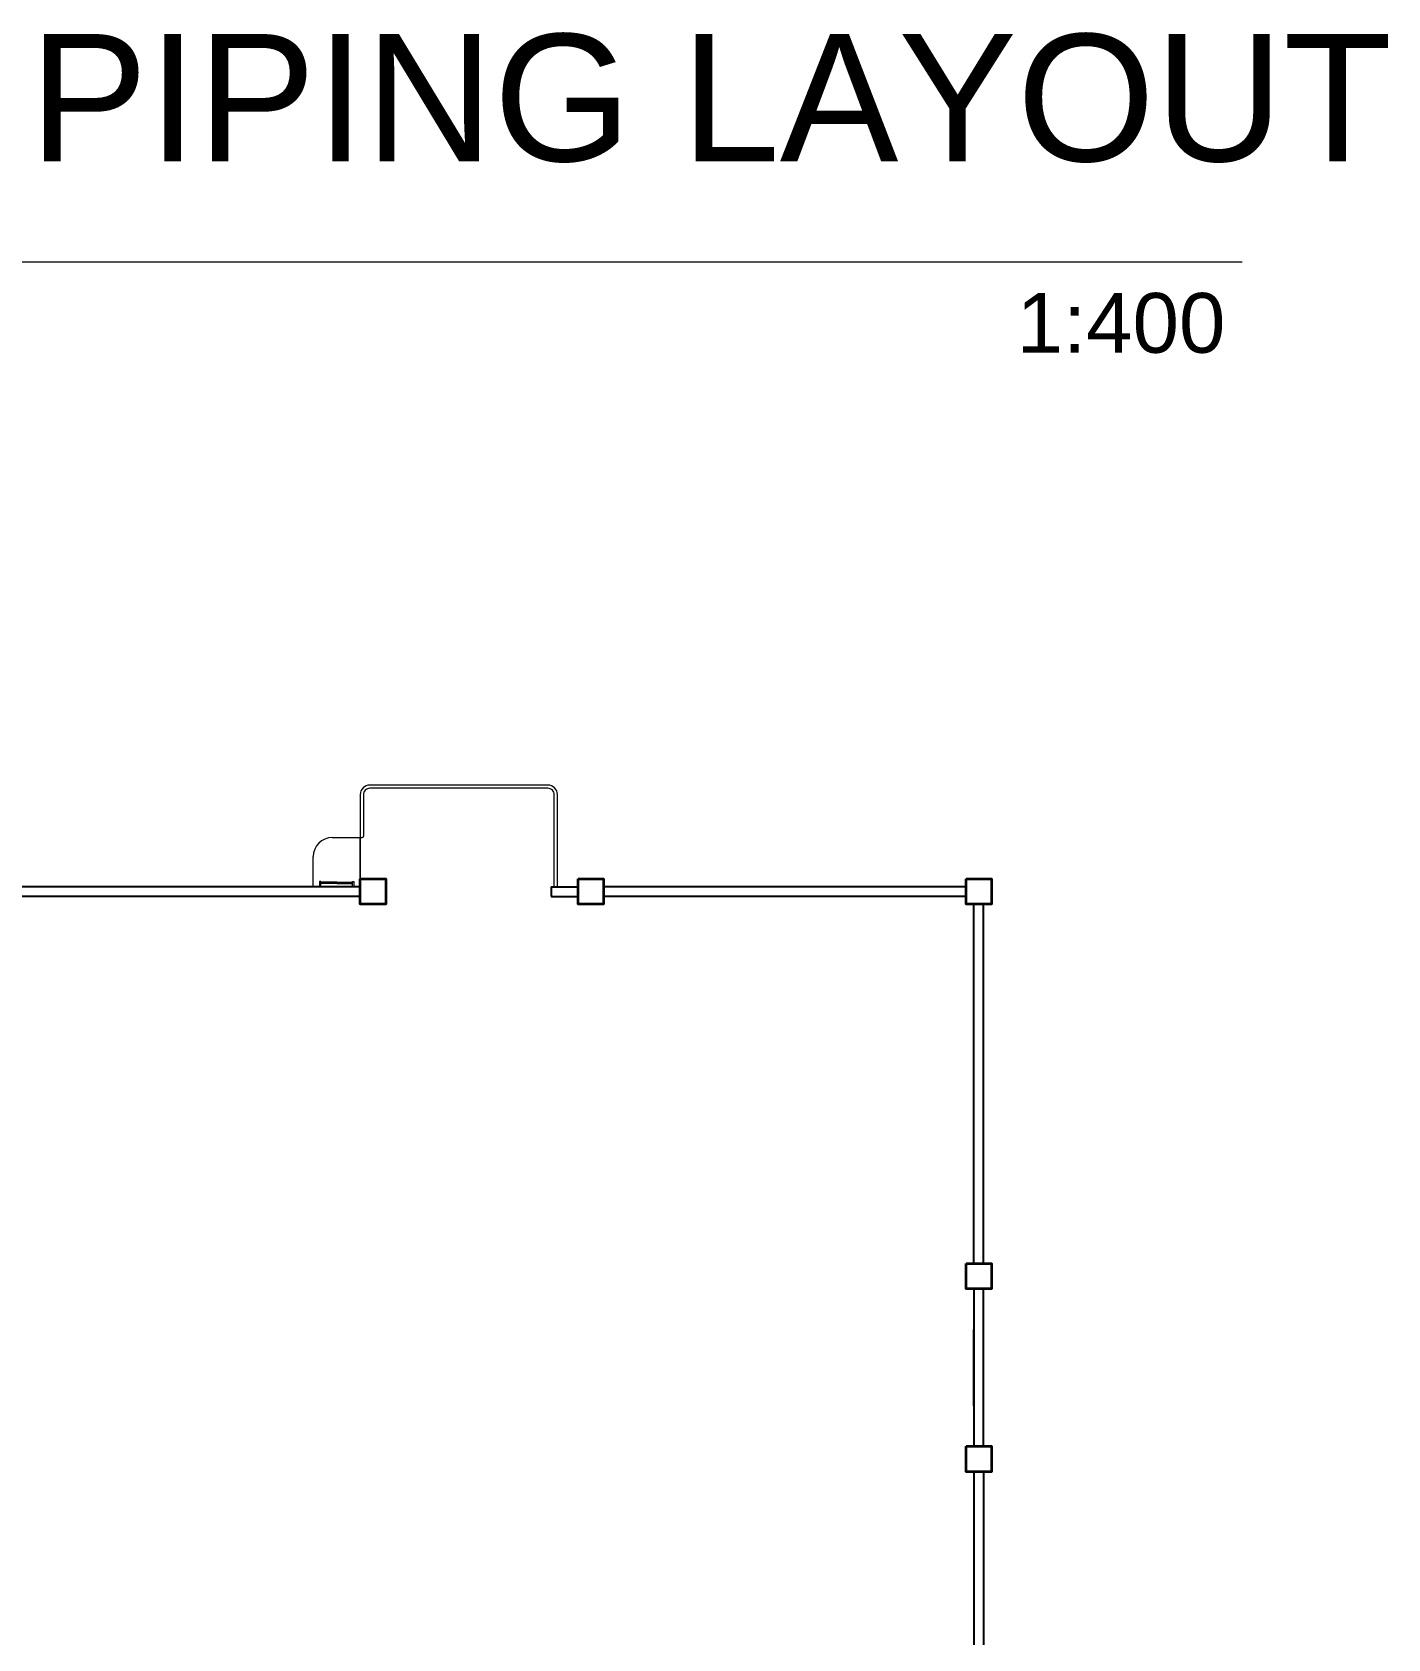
# Model space of a CAD drawing. Header units: millimetres. Extents: x 5 to 430, y 3 to 339.
# Drawn here: x 49.46 to 70.78, y 49.32 to 74.59 of the extents above; entities that cross this region are included whole.
import ezdxf

# ---------------------------------------------------------------- set-up
doc = ezdxf.new("R2010")
doc.units = ezdxf.units.MM
doc.header["$MEASUREMENT"] = 0
doc.styles.get("Standard").update_dxf_attribs({"font": 'arial.ttf'})

msp = doc.modelspace()

# ---------------------------------------------------------------- linework, layer by layer
at = {"color": 0, "linetype": 'ByBlock', "lineweight": 9}
msp.add_line((68.49, 70.977), (24.274, 70.977), dxfattribs=at)
at = {"color": 8, "linetype": 'ByBlock', "lineweight": 9}
for p, q in [((54.182, 61.926), (54.652, 61.926)), ((53.882, 61.151), (53.882, 61.626)), ((54.002, 61.233), (53.982, 61.233)), ((53.982, 61.233), (53.982, 61.153)), ((54.002, 61.153), (54.002, 61.233)), ((54.252, 61.223), (54.002, 61.223)), ((54.252, 61.203), (54.002, 61.203)), ((54.252, 61.223), (54.502, 61.223)), ((54.252, 61.203), (54.502, 61.203)), ((54.502, 61.153), (54.502, 61.233)), ((54.502, 61.233), (54.522, 61.233)), ((54.522, 61.233), (54.522, 61.153))]:
    msp.add_line(p, q, dxfattribs=at)
at = {"color": 8, "linetype": 'ByBlock', "lineweight": 25}
for p, q in [((54.622, 61.151), (48.922, 61.151)), ((54.622, 61.001), (48.922, 61.001)), ((57.622, 61.151), (58.047, 61.151)), ((57.622, 61.001), (58.047, 61.001)), ((64.147, 61.151), (58.447, 61.151)), ((64.147, 61.001), (58.447, 61.001)), ((64.272, 55.228), (64.272, 60.878)), ((64.422, 55.228), (64.422, 60.878)), ((64.272, 54.828), (64.272, 52.353)), ((64.422, 52.353), (64.422, 54.828)), ((64.272, 52.988), (64.272, 54.188)), ((64.272, 51.953), (64.272, 49.228)), ((64.422, 51.953), (64.422, 49.228)), ((64.272, 51.313), (64.272, 50.113))]:
    msp.add_line(p, q, dxfattribs=at)
at = {"color": 8, "linetype": 'Continuous', "lineweight": 25}
msp.add_line((57.622, 61.151), (57.622, 61.001), dxfattribs=at)
at = {"color": 8, "linetype": 'ByBlock', "lineweight": 9}
for points in [[(57.722, 61.151), (57.722, 62.601, 0.414214), (57.572, 62.751), (54.772, 62.751, 0.414214), (54.622, 62.601), (54.622, 61.276), (54.622, 61.926)], [(57.672, 61.151), (57.672, 62.601, 0.414214), (57.572, 62.701), (54.772, 62.701, 0.414214), (54.672, 62.601), (54.672, 61.946)]]:
    msp.add_lwpolyline(points, format="xyb", dxfattribs=at)
at = {"color": 8, "linetype": 'ByBlock', "lineweight": 35}
for points in [[(54.622, 61.278), (55.022, 61.278), (55.022, 60.878), (54.622, 60.878)], [(58.047, 61.278), (58.447, 61.278), (58.447, 60.878), (58.047, 60.878)], [(64.147, 61.278), (64.547, 61.278), (64.547, 60.878), (64.147, 60.878)], [(64.147, 55.228), (64.547, 55.228), (64.547, 54.828), (64.147, 54.828)], [(64.147, 52.353), (64.547, 52.353), (64.547, 51.953), (64.147, 51.953)]]:
    msp.add_lwpolyline(points, close=True, dxfattribs=at)
at = {"color": 8, "linetype": 'ByBlock', "lineweight": 9}
for centre, radius, start, end in [((54.182, 61.626), 0.3, 90, 180), ((54.652, 61.946), 0.02, 270, 0)]:
    msp.add_arc(centre, radius, start, end, dxfattribs=at)

# ---------------------------------------------------------------- texts
at = {"color": 0, "linetype": 'ByBlock', "lineweight": 9}
for s, height, p in [('SECOND FLOOR PIPING LAYOUT', 2, (26.292, 72.563)), ('SCALE                                                                                                  1:400', 0.939481, (24.907, 69.551))]:
    msp.add_text(s, height=height, dxfattribs=at).set_placement(p)

doc.saveas('drawing.dxf')
